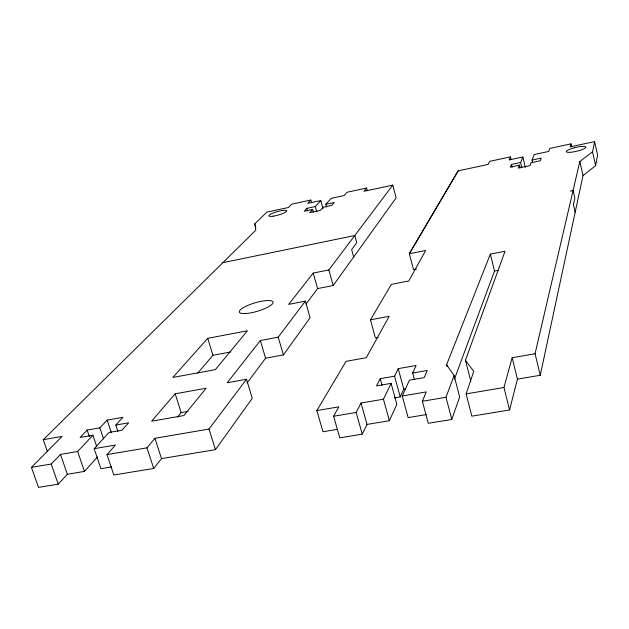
<?xml version="1.0" encoding="UTF-8"?>
<svg xmlns="http://www.w3.org/2000/svg" width="629" height="629" viewBox="0 0 629 629"><rect width="100%" height="100%" fill="white"/><g stroke="black" fill="none" stroke-linecap="round" stroke-linejoin="round"><path stroke-width="0.94" d="M447.085 366.636L446.59 364.741L490.353 254.147L505.024 251.27L465.436 360.275L473.763 371.377L466.113 393.888L471.852 416.162L509.576 409.966L517.439 379.138L540.264 375.261L583.004 175.625L595.608 165.647L597.55 155.017L594.594 141.611L570.189 146.848L571.006 143.868L549.762 148.436L548.74 151.44L534.147 154.569L532.055 160.057L532.677 162.746M595.608 165.647L592.549 151.825L594.594 141.611M540.264 375.261L535.059 353.75L579.82 161.511L592.549 151.825M509.576 409.966L503.963 387.495L512.155 357.744L535.059 353.75M426.289 414.59L408.127 417.601L402.269 396.011L426.25 391.914L422.389 401.271L428.278 423.309L451.795 419.457L459.657 396.978L454.099 375.568L446.59 364.741M454.405 379.216L494.512 271.06L490.353 254.147M451.795 419.457L445.985 397.284L454.099 375.568M416.39 269.086L413.52 269.644L409.314 253.605L458.156 170.86L488.135 164.436L489.708 161.346L510.449 156.888L509.065 159.947L522.88 156.983L520.592 162.502L511.463 164.452L510.292 167.133L519.491 165.175L518.272 168.1L529.925 165.631L531.041 162.714L540.319 160.741L541.255 158.091L532.055 160.057M402.269 396.011L409.44 380.175L424.198 377.612L427.256 370.465L412.679 373.013L414.448 379.641M412.679 373.013L416.084 365.488L398.228 368.641L394.58 376.181L400.209 396.907L394.477 397.882M337.278 429.363L322.976 431.738L316.851 410.58L338.842 406.829L333.606 416.256L339.786 437.839L362.257 434.152L367.029 424.426L389.359 420.722L396.828 404.321L391.112 383.36L376.551 385.884L380.199 378.697L394.58 376.181M400.209 396.907L403.763 389.107L398.228 368.641M389.359 420.722L383.438 399.218L391.112 383.36M362.257 434.152L356.148 412.451L361.038 403.04L383.438 399.218M378.171 337.427L375.371 337.938L370.489 319.815L391.356 284.363L408.771 280.982L425.66 250.499L409.377 253.746L458.156 170.86M316.851 410.58L346.044 361.345L366.275 357.704L389.202 316.301L370.489 319.815M111.561 466.915L100.931 468.684L94.169 448.666L115.484 445.017L106.993 454.602L113.833 475.005L153.712 468.448L161.519 458.612L215.44 449.649L252.268 398.33L246.505 379.256L227.273 382.715L260.343 340.525L278.207 337.175L305.356 301.142L310.089 317.739L283.412 354.921L265.587 358.2L247.016 383.053M306.095 303.988L317.59 288.593L333.205 285.535L396.121 197.876L392.779 185.115L363.939 191.302L366.613 188.04L367.336 190.736M106.993 454.602L146.974 447.84L154.923 438.287L209.001 429.049L246.505 379.256M305.356 301.142L288.672 304.381L313.211 273.072L328.857 269.943L392.779 185.115M177.488 417.058L181.16 412.6L187.906 411.421M197.655 373.194L212.932 355.283L230.851 351.941M175.184 393.793L151.581 421.194L183.904 415.549L206.139 388.235L175.184 393.793L181.16 412.6M207.727 338.331L172.826 377.455L215.33 369.663L247.433 330.775L207.727 338.331L212.932 355.283M326.585 207.035L325.83 204.307L331.184 198.332L344.212 195.533L347.051 192.254L366.613 188.04M47.387 451.496L43.283 439.695L62.067 436.408L31.45 467.371L38.495 487.389L58.23 484.141L67.334 474.266L84.451 471.42L97.526 456.882M94.169 448.666L109.061 432.422L122.057 430.165L128.662 422.806L115.815 425.055L117.953 431.502M115.815 425.055L122.922 417.302L107.142 420.086L99.846 427.854L87.156 430.079L80.087 437.454L92.919 435.229L96.669 446.354M313.399 212.201L312.637 209.457L309.712 212.633L320.405 210.361L323.243 207.193L331.766 205.376L334.29 202.499L325.83 204.307M312.637 209.457L304.184 211.258L306.905 208.348L315.302 206.556L320.814 200.557L323.039 208.608M31.45 467.371L51.232 464.029L60.486 454.421L77.65 451.488L92.919 435.229M311.591 202.695L310.852 200.038L307.699 203.371L320.814 200.557M43.283 439.695L255.846 230.183L254.745 223.853L266.869 212.13L288.42 207.507L291.738 204.15L310.852 200.038M570.322 191.114L573.121 190.414L574.867 198.104L573.42 204.574L575.165 212.256M222.886 262.663L354.803 235.513L356.745 242.66L351.635 249.603L353.663 257.025M494.512 271.06L498.168 270.352M403.763 389.107L405.634 388.785M333.606 416.256L356.148 412.451M422.389 401.271L445.985 397.284M466.113 393.888L503.963 387.495M51.232 464.029L58.23 484.141M60.486 454.421L67.334 474.266M77.65 451.488L84.451 471.42M87.156 430.079L89.318 436.479M99.846 427.854L103.533 438.861M107.142 420.086L111.372 432.783M146.974 447.84L153.712 468.448M154.923 438.287L161.519 458.612M209.001 429.049L215.44 449.649M260.343 340.525L265.587 358.2M278.207 337.175L283.412 354.921M254.745 223.853L255.806 227.486M313.211 273.072L317.59 288.593M328.857 269.943L333.205 285.535M306.905 208.348L307.667 211.069M361.038 403.04L367.029 424.426M315.302 206.556L316.819 212.004M380.199 378.697L382.007 385.27M465.436 360.275L470.799 381.205M512.155 357.744L517.439 379.138M510.449 156.888L511.118 159.68M511.463 164.452L512.148 167.314M522.88 156.983L525.309 167.338M520.592 162.502L521.724 167.283M519.491 165.175L520.128 167.872M579.852 161.535L583.004 175.625M571.006 143.868L571.643 146.699M574.183 147.807L571.777 148.523A10.048 1.973 -13.2 0 0 566.792 152.108A10.048 1.973 -13.2 0 0 577.949 150.944L580.386 150.221A10.048 1.973 -13.2 0 0 585.34 146.636A10.048 1.973 -13.2 0 0 574.183 147.807M245.247 313.564A17.581 4.387 -16.5 0 0 272.813 303.304A17.581 4.387 -16.5 0 0 250.491 304.342A17.581 4.387 -16.5 0 0 245.247 313.564M273.324 216.156A9.325 1.769 -15.8 0 0 286.753 210.904A9.325 1.769 -15.8 0 0 273.23 213.003A9.325 1.769 -15.8 0 0 273.324 216.156"/></g></svg>
